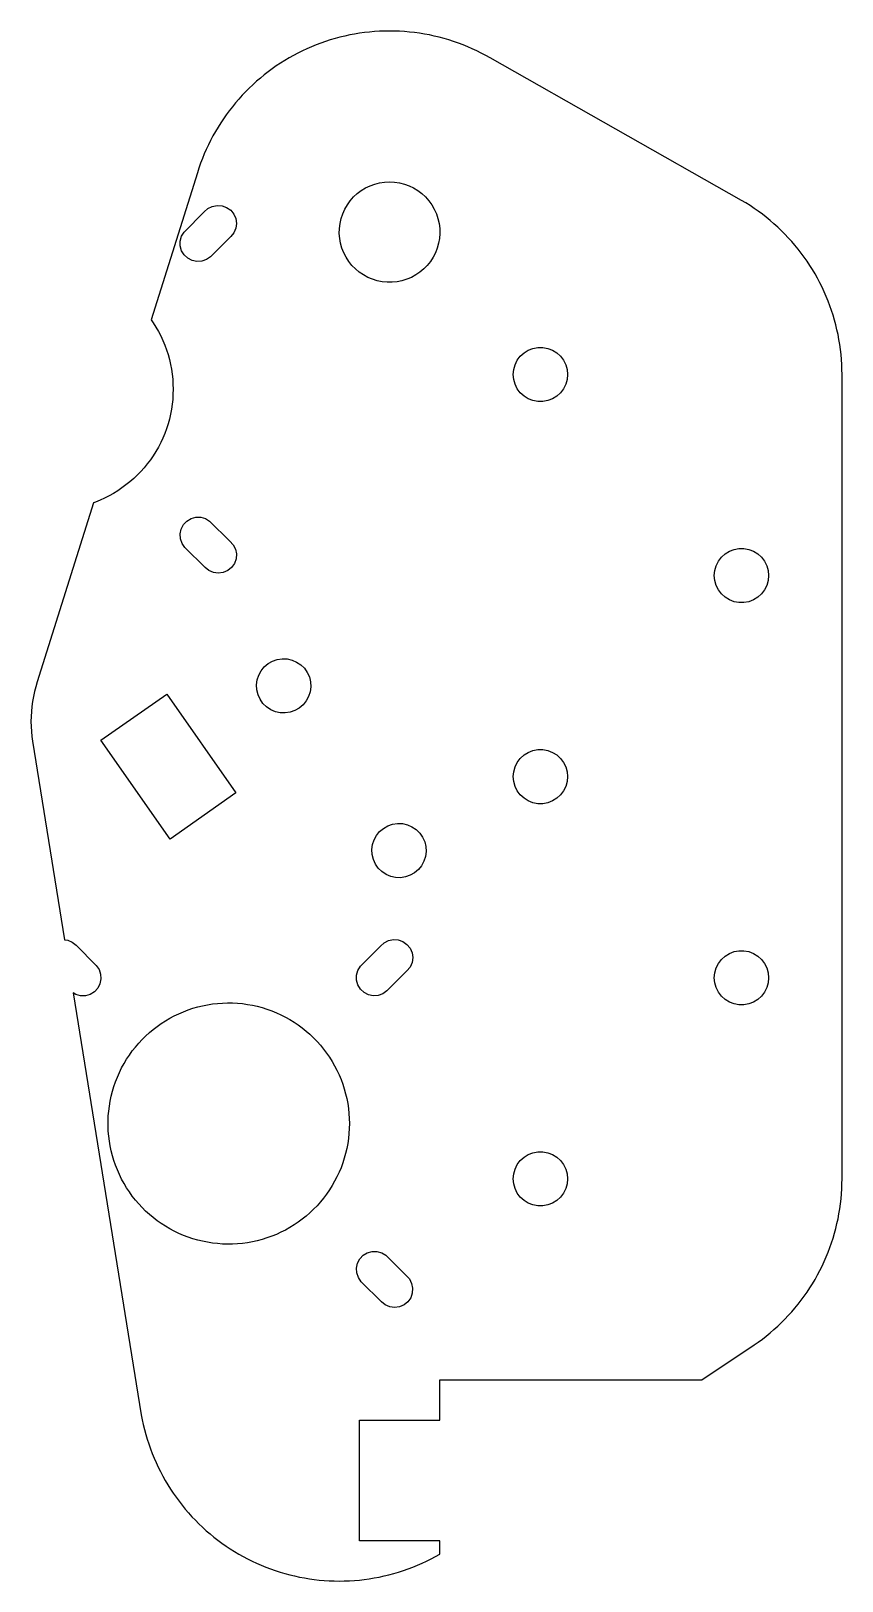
# Model space of a CAD drawing. Header units: metres. Extents: x -81 to 105, y -270 to -116.
# Drawn here: x -80.8 to -0.1, y -270 to -115.8 of the extents above; entities that cross this region are included whole.
import ezdxf

# ---------------------------------------------------------------- set-up
doc = ezdxf.new("R2010")
doc.units = ezdxf.units.M

msp = doc.modelspace()

# ---------------------------------------------------------------- linework, layer by layer
for p, q in [((-51.9404, -117.044), (-52.4068, -117.22)), ((-51.4697, -116.879), (-51.9404, -117.044)), ((-50.9951, -116.726), (-51.4697, -116.879)), ((-50.5168, -116.585), (-50.9951, -116.726)), ((-50.0351, -116.456), (-50.5168, -116.585)), ((-49.5504, -116.339), (-50.0351, -116.456)), ((-49.0629, -116.234), (-49.5504, -116.339)), ((-48.573, -116.141), (-49.0629, -116.234)), ((-48.0808, -116.061), (-48.573, -116.141)), ((-47.5869, -115.993), (-48.0808, -116.061)), ((-47.0914, -115.937), (-47.5869, -115.993)), ((-46.5946, -115.893), (-47.0914, -115.937)), ((-46.0969, -115.862), (-46.5946, -115.893)), ((-45.5986, -115.844), (-46.0969, -115.862)), ((-45.1, -115.837), (-45.5986, -115.844)), ((-44.6014, -115.844), (-45.1, -115.837)), ((-44.1031, -115.862), (-44.6014, -115.844)), ((-43.6054, -115.893), (-44.1031, -115.862)), ((-43.1086, -115.937), (-43.6054, -115.893)), ((-42.6131, -115.993), (-43.1086, -115.937)), ((-42.1192, -116.061), (-42.6131, -115.993)), ((-41.627, -116.141), (-42.1192, -116.061)), ((-41.1371, -116.234), (-41.627, -116.141)), ((-40.6496, -116.339), (-41.1371, -116.234)), ((-40.1648, -116.456), (-40.6496, -116.339)), ((-39.6832, -116.585), (-40.1648, -116.456)), ((-39.2049, -116.726), (-39.6832, -116.585)), ((-38.7303, -116.879), (-39.2049, -116.726)), ((-38.2596, -117.044), (-38.7303, -116.879)), ((-37.7932, -117.22), (-38.2596, -117.044)), ((-55.1, -118.517), (-55.5287, -118.772)), ((-54.6651, -118.273), (-55.1, -118.517)), ((-54.2242, -118.04), (-54.6651, -118.273)), ((-53.7777, -117.818), (-54.2242, -118.04)), ((-53.3257, -117.607), (-53.7777, -117.818)), ((-52.8687, -117.408), (-53.3257, -117.607)), ((-52.4068, -117.22), (-52.8687, -117.408)), ((-37.3313, -117.408), (-37.7932, -117.22)), ((-36.8743, -117.607), (-37.3313, -117.408)), ((-36.4223, -117.818), (-36.8743, -117.607)), ((-35.9758, -118.04), (-36.4223, -117.818)), ((-35.5349, -118.273), (-35.9758, -118.04)), ((-35.1, -118.517), (-35.5349, -118.273)), ((-10.1, -132.679), (-35.1, -118.517)), ((-57.5698, -120.201), (-57.9557, -120.517)), ((-57.1761, -119.895), (-57.5698, -120.201)), ((-56.7749, -119.599), (-57.1761, -119.895)), ((-56.3664, -119.313), (-56.7749, -119.599)), ((-55.9509, -119.037), (-56.3664, -119.313)), ((-55.5287, -118.772), (-55.9509, -119.037)), ((-59.0647, -121.52), (-59.4173, -121.873)), ((-58.7034, -121.176), (-59.0647, -121.52)), ((-58.3337, -120.842), (-58.7034, -121.176)), ((-57.9557, -120.517), (-58.3337, -120.842)), ((-60.4209, -122.982), (-60.7366, -123.368)), ((-60.0956, -122.604), (-60.4209, -122.982)), ((-59.761, -122.234), (-60.0956, -122.604)), ((-59.4173, -121.873), (-59.761, -122.234)), ((-61.6248, -124.571), (-61.9005, -124.987)), ((-61.3388, -124.163), (-61.6248, -124.571)), ((-61.0426, -123.761), (-61.3388, -124.163)), ((-60.7366, -123.368), (-61.0426, -123.761)), ((-62.6644, -126.272), (-62.8974, -126.713)), ((-62.4205, -125.837), (-62.6644, -126.272)), ((-62.1658, -125.409), (-62.4205, -125.837)), ((-61.9005, -124.987), (-62.1658, -125.409)), ((-63.3301, -127.612), (-63.5295, -128.069)), ((-63.1194, -127.16), (-63.3301, -127.612)), ((-62.8974, -126.713), (-63.1194, -127.16)), ((-64.0585, -129.468), (-64.2115, -129.942)), ((-63.8938, -128.997), (-64.0585, -129.468)), ((-63.7175, -128.531), (-63.8938, -128.997)), ((-63.5295, -128.069), (-63.7175, -128.531)), ((-64.2115, -129.942), (-68.8196, -144.572)), ((-46.5738, -131.06), (-46.0907, -130.937)), ((-46.0907, -130.937), (-45.5978, -130.862)), ((-45.5978, -130.862), (-45.1, -130.837)), ((-45.1, -130.837), (-44.6022, -130.862)), ((-44.6022, -130.862), (-44.1093, -130.937)), ((-44.1093, -130.937), (-43.6262, -131.06)), ((-49.0092, -132.72), (-48.6793, -132.346)), ((-48.6793, -132.346), (-48.3139, -132.007)), ((-48.3139, -132.007), (-47.9166, -131.706)), ((-47.9166, -131.706), (-47.4913, -131.446)), ((-47.4913, -131.446), (-47.0422, -131.23)), ((-47.0422, -131.23), (-46.5738, -131.06)), ((-43.6262, -131.06), (-43.1578, -131.23)), ((-43.1578, -131.23), (-42.7087, -131.446)), ((-42.7087, -131.446), (-42.2834, -131.706)), ((-42.2834, -131.706), (-41.8861, -132.007)), ((-41.8861, -132.007), (-41.5207, -132.346)), ((-41.5207, -132.346), (-41.1908, -132.72)), ((-65.5297, -135.838), (-63.5297, -133.838)), ((-63.5297, -133.838), (-63.1714, -133.504)), ((-63.1714, -133.504), (-62.7362, -133.278)), ((-62.7362, -133.278), (-62.2562, -133.179)), ((-62.2562, -133.179), (-61.7672, -133.212)), ((-61.7672, -133.212), (-61.3053, -133.376)), ((-61.3053, -133.376), (-60.9048, -133.659)), ((-60.9048, -133.659), (-60.5954, -134.039)), ((-60.5954, -134.039), (-60.4001, -134.489)), ((-49.9131, -134.483), (-49.7544, -134.011)), ((-49.7544, -134.011), (-49.5493, -133.556)), ((-49.5493, -133.556), (-49.3001, -133.125)), ((-49.3001, -133.125), (-49.0092, -132.72)), ((-41.1908, -132.72), (-40.8999, -133.125)), ((-40.8999, -133.125), (-40.6506, -133.556)), ((-40.6506, -133.556), (-40.4456, -134.011)), ((-40.4456, -134.011), (-40.2869, -134.483)), ((-9.6713, -132.934), (-10.1, -132.679)), ((-9.24907, -133.199), (-9.6713, -132.934)), ((-8.83359, -133.475), (-9.24907, -133.199)), ((-8.42513, -133.761), (-8.83359, -133.475)), ((-8.02391, -134.057), (-8.42513, -133.761)), ((-7.6302, -134.363), (-8.02391, -134.057)), ((-60.4001, -135.46), (-60.5954, -135.91)), ((-60.4001, -134.489), (-60.3334, -134.974)), ((-60.3334, -134.974), (-60.4001, -135.46)), ((-50.0984, -135.962), (-50.086, -135.464)), ((-50.086, -135.464), (-50.024, -134.969)), ((-50.024, -134.969), (-49.9131, -134.483)), ((-40.2869, -134.483), (-40.1759, -134.969)), ((-40.1759, -134.969), (-40.114, -135.464)), ((-40.114, -135.464), (-40.1015, -135.962)), ((-7.24425, -134.679), (-7.6302, -134.363)), ((-6.86627, -135.004), (-7.24425, -134.679)), ((-6.49654, -135.339), (-6.86627, -135.004)), ((-6.13525, -135.683), (-6.49654, -135.339)), ((-65.9166, -136.729), (-65.7844, -136.257)), ((-65.9166, -137.219), (-65.9166, -136.729)), ((-65.7844, -136.257), (-65.5297, -135.838)), ((-60.9048, -136.29), (-62.9048, -138.29)), ((-60.5954, -135.91), (-60.9048, -136.29)), ((-50.0612, -136.459), (-50.0984, -135.962)), ((-49.9746, -136.95), (-50.0612, -136.459)), ((-49.8396, -137.43), (-49.9746, -136.95)), ((-40.2254, -136.95), (-40.3604, -137.43)), ((-40.1388, -136.459), (-40.2254, -136.95)), ((-40.1015, -135.962), (-40.1388, -136.459)), ((-5.78265, -136.035), (-6.13525, -135.683)), ((-5.43895, -136.397), (-5.78265, -136.035)), ((-5.10437, -136.766), (-5.43895, -136.397)), ((-4.7791, -137.144), (-5.10437, -136.766)), ((-4.46336, -137.53), (-4.7791, -137.144)), ((-65.7844, -137.691), (-65.9166, -137.219)), ((-65.5297, -138.11), (-65.7844, -137.691)), ((-65.1714, -138.445), (-65.5297, -138.11)), ((-64.7362, -138.67), (-65.1714, -138.445)), ((-64.2562, -138.77), (-64.7362, -138.67)), ((-63.7672, -138.737), (-64.2562, -138.77)), ((-63.3053, -138.573), (-63.7672, -138.737)), ((-62.9048, -138.29), (-63.3053, -138.573)), ((-49.6575, -137.894), (-49.8396, -137.43)), ((-49.4301, -138.337), (-49.6575, -137.894)), ((-49.1597, -138.756), (-49.4301, -138.337)), ((-40.7699, -138.337), (-41.0403, -138.756)), ((-40.5425, -137.894), (-40.7699, -138.337)), ((-40.3604, -137.43), (-40.5425, -137.894)), ((-4.15735, -137.924), (-4.46336, -137.53)), ((-3.86124, -138.325), (-4.15735, -137.924)), ((-3.57521, -138.734), (-3.86124, -138.325)), ((-3.29947, -139.149), (-3.57521, -138.734)), ((-48.8489, -139.146), (-49.1597, -138.756)), ((-48.5009, -139.503), (-48.8489, -139.146)), ((-48.119, -139.823), (-48.5009, -139.503)), ((-47.7072, -140.104), (-48.119, -139.823)), ((-47.2694, -140.342), (-47.7072, -140.104)), ((-42.4928, -140.104), (-42.9306, -140.342)), ((-42.081, -139.823), (-42.4928, -140.104)), ((-41.6991, -139.503), (-42.081, -139.823)), ((-41.3511, -139.146), (-41.6991, -139.503)), ((-41.0403, -138.756), (-41.3511, -139.146)), ((-3.03418, -139.571), (-3.29947, -139.149)), ((-2.77948, -140), (-3.03418, -139.571)), ((-2.53557, -140.435), (-2.77948, -140)), ((-46.8101, -140.536), (-47.2694, -140.342)), ((-46.3338, -140.683), (-46.8101, -140.536)), ((-45.8452, -140.782), (-46.3338, -140.683)), ((-45.3492, -140.831), (-45.8452, -140.782)), ((-44.8508, -140.831), (-45.3492, -140.831)), ((-44.3548, -140.782), (-44.8508, -140.831)), ((-43.8662, -140.683), (-44.3548, -140.782)), ((-43.3899, -140.536), (-43.8662, -140.683)), ((-42.9306, -140.342), (-43.3899, -140.536)), ((-2.30255, -140.876), (-2.53557, -140.435)), ((-2.08061, -141.322), (-2.30255, -140.876)), ((-1.86987, -141.774), (-2.08061, -141.322)), ((-1.67047, -142.231), (-1.86987, -141.774)), ((-1.48251, -142.693), (-1.67047, -142.231)), ((-1.30614, -143.16), (-1.48251, -142.693)), ((-1.14145, -143.63), (-1.30614, -143.16)), ((-68.8196, -144.572), (-68.6126, -144.873)), ((-68.6126, -144.873), (-68.3467, -145.295)), ((-0.98854, -144.105), (-1.14145, -143.63)), ((-0.8475, -144.583), (-0.98854, -144.105)), ((-0.71845, -145.065), (-0.8475, -144.583)), ((-68.3467, -145.295), (-68.0985, -145.728)), ((-68.0985, -145.728), (-67.8686, -146.172)), ((-67.8686, -146.172), (-67.6573, -146.624)), ((-0.60144, -145.55), (-0.71845, -145.065)), ((-0.49654, -146.037), (-0.60144, -145.55)), ((-0.40384, -146.527), (-0.49654, -146.037)), ((-67.6573, -146.624), (-67.4651, -147.085)), ((-67.4651, -147.085), (-67.2921, -147.553)), ((-67.2921, -147.553), (-67.1388, -148.028)), ((-32.0953, -148.181), (-31.7271, -147.845)), ((-31.7271, -147.845), (-31.3035, -147.583)), ((-31.3035, -147.583), (-30.8389, -147.403)), ((-30.8389, -147.403), (-30.3491, -147.312)), ((-30.3491, -147.312), (-29.8509, -147.312)), ((-29.8509, -147.312), (-29.3611, -147.403)), ((-29.3611, -147.403), (-28.8965, -147.583)), ((-28.8965, -147.583), (-28.4729, -147.845)), ((-28.4729, -147.845), (-28.1047, -148.181)), ((-0.32338, -147.019), (-0.40384, -146.527)), ((-0.2552, -147.513), (-0.32338, -147.019)), ((-0.19937, -148.009), (-0.2552, -147.513)), ((-67.1388, -148.028), (-67.0054, -148.509)), ((-67.0054, -148.509), (-66.8922, -148.996)), ((-66.8922, -148.996), (-66.7992, -149.486)), ((-66.7992, -149.486), (-66.7268, -149.98)), ((-32.8, -150), (-32.754, -149.504)), ((-32.754, -149.504), (-32.6177, -149.025)), ((-32.6177, -149.025), (-32.3956, -148.579)), ((-32.3956, -148.579), (-32.0953, -148.181)), ((-28.1047, -148.181), (-27.8044, -148.579)), ((-27.8044, -148.579), (-27.5823, -149.025)), ((-27.5823, -149.025), (-27.446, -149.504)), ((-27.446, -149.504), (-27.4, -150)), ((-0.15591, -148.505), (-0.19937, -148.009)), ((-0.12485, -149.003), (-0.15591, -148.505)), ((-0.10622, -149.501), (-0.12485, -149.003)), ((-0.09999, -150), (-0.10622, -149.501)), ((-66.7268, -149.98), (-66.6749, -150.477)), ((-66.6749, -150.477), (-66.6438, -150.975)), ((-66.6438, -150.975), (-66.6334, -151.474)), ((-32.754, -150.496), (-32.8, -150)), ((-32.6177, -150.975), (-32.754, -150.496)), ((-32.3956, -151.421), (-32.6177, -150.975)), ((-27.5823, -150.975), (-27.8044, -151.421)), ((-27.446, -150.496), (-27.5823, -150.975)), ((-27.4, -150), (-27.446, -150.496)), ((-0.09999, -230), (-0.09999, -150)), ((-66.6749, -152.472), (-66.7268, -152.968)), ((-66.6438, -151.974), (-66.6749, -152.472)), ((-66.6334, -151.474), (-66.6438, -151.974)), ((-32.0953, -151.819), (-32.3956, -151.421)), ((-31.7271, -152.155), (-32.0953, -151.819)), ((-31.3035, -152.417), (-31.7271, -152.155)), ((-30.8389, -152.597), (-31.3035, -152.417)), ((-30.3491, -152.688), (-30.8389, -152.597)), ((-29.3611, -152.597), (-29.8509, -152.688)), ((-28.8965, -152.417), (-29.3611, -152.597)), ((-28.4729, -152.155), (-28.8965, -152.417)), ((-28.1047, -151.819), (-28.4729, -152.155)), ((-27.8044, -151.421), (-28.1047, -151.819)), ((-66.8922, -153.953), (-67.0054, -154.439)), ((-66.7992, -153.462), (-66.8922, -153.953)), ((-66.7268, -152.968), (-66.7992, -153.462)), ((-29.8509, -152.688), (-30.3491, -152.688)), ((-67.2921, -155.396), (-67.4651, -155.864)), ((-67.1388, -154.92), (-67.2921, -155.396)), ((-67.0054, -154.439), (-67.1388, -154.92)), ((-68.0985, -157.22), (-68.3467, -157.654)), ((-67.8686, -156.777), (-68.0985, -157.22)), ((-67.6573, -156.325), (-67.8686, -156.777)), ((-67.4651, -155.864), (-67.6573, -156.325)), ((-68.8959, -158.487), (-69.1961, -158.886)), ((-68.6126, -158.076), (-68.8959, -158.487)), ((-68.3467, -157.654), (-68.6126, -158.076)), ((-70.1924, -160.004), (-70.5545, -160.347)), ((-69.8448, -159.645), (-70.1924, -160.004)), ((-69.5126, -159.272), (-69.8448, -159.645)), ((-69.1961, -158.886), (-69.5126, -159.272)), ((-72.5615, -161.825), (-72.9973, -162.068)), ((-72.1362, -161.563), (-72.5615, -161.825)), ((-71.7221, -161.284), (-72.1362, -161.563)), ((-71.32, -160.988), (-71.7221, -161.284)), ((-70.9306, -160.676), (-71.32, -160.988)), ((-70.5545, -160.347), (-70.9306, -160.676)), ((-74.5468, -162.754), (-80.1608, -180.578)), ((-74.3602, -162.688), (-74.5468, -162.754)), ((-73.8974, -162.5), (-74.3602, -162.688)), ((-73.4429, -162.294), (-73.8974, -162.5)), ((-72.9973, -162.068), (-73.4429, -162.294)), ((-65.8295, -165.372), (-65.6039, -164.936)), ((-65.6039, -164.936), (-65.2693, -164.578)), ((-65.2693, -164.578), (-64.8505, -164.323)), ((-64.8505, -164.323), (-64.3785, -164.191)), ((-64.3785, -164.191), (-63.8883, -164.191)), ((-63.8883, -164.191), (-63.4163, -164.323)), ((-63.4163, -164.323), (-62.9974, -164.578)), ((-62.9974, -164.578), (-60.9974, -166.578)), ((-65.9292, -165.852), (-65.8295, -165.372)), ((-65.8957, -166.341), (-65.9292, -165.852)), ((-65.7316, -166.802), (-65.8957, -166.341)), ((-65.4489, -167.203), (-65.7316, -166.802)), ((-63.4489, -169.203), (-65.4489, -167.203)), ((-60.9974, -166.578), (-60.6628, -166.936)), ((-60.6628, -166.936), (-60.4373, -167.372)), ((-60.4373, -167.372), (-60.3376, -167.852)), ((-60.3376, -167.852), (-60.371, -168.341)), ((-12.0953, -168.181), (-11.7271, -167.845)), ((-11.7271, -167.845), (-11.3035, -167.583)), ((-11.3035, -167.583), (-10.8389, -167.403)), ((-10.8389, -167.403), (-10.3491, -167.312)), ((-10.3491, -167.312), (-9.85088, -167.312)), ((-9.85088, -167.312), (-9.3611, -167.403)), ((-9.3611, -167.403), (-8.8965, -167.583)), ((-8.8965, -167.583), (-8.47289, -167.845)), ((-8.47289, -167.845), (-8.10468, -168.181)), ((-63.0686, -169.512), (-63.4489, -169.203)), ((-62.619, -169.708), (-63.0686, -169.512)), ((-61.1981, -169.512), (-61.6478, -169.708)), ((-60.8179, -169.203), (-61.1981, -169.512)), ((-60.5352, -168.802), (-60.8179, -169.203)), ((-60.371, -168.341), (-60.5352, -168.802)), ((-12.8, -170), (-12.754, -169.504)), ((-12.754, -169.504), (-12.6177, -169.025)), ((-12.6177, -169.025), (-12.3956, -168.579)), ((-12.3956, -168.579), (-12.0953, -168.181)), ((-8.10468, -168.181), (-7.80441, -168.579)), ((-7.80441, -168.579), (-7.58232, -169.025)), ((-7.58232, -169.025), (-7.44597, -169.504)), ((-7.44597, -169.504), (-7.39999, -170)), ((-62.1334, -169.774), (-62.619, -169.708)), ((-61.6478, -169.708), (-62.1334, -169.774)), ((-12.754, -170.496), (-12.8, -170)), ((-12.6177, -170.975), (-12.754, -170.496)), ((-12.3956, -171.421), (-12.6177, -170.975)), ((-7.58232, -170.975), (-7.80441, -171.421)), ((-7.44597, -170.496), (-7.58232, -170.975)), ((-7.39999, -170), (-7.44597, -170.496)), ((-12.0953, -171.819), (-12.3956, -171.421)), ((-11.7271, -172.155), (-12.0953, -171.819)), ((-11.3035, -172.417), (-11.7271, -172.155)), ((-10.8389, -172.597), (-11.3035, -172.417)), ((-10.3491, -172.688), (-10.8389, -172.597)), ((-9.3611, -172.597), (-9.85088, -172.688)), ((-8.8965, -172.417), (-9.3611, -172.597)), ((-8.47289, -172.155), (-8.8965, -172.417)), ((-8.10468, -171.819), (-8.47289, -172.155)), ((-7.80441, -171.421), (-8.10468, -171.819)), ((-9.85088, -172.688), (-10.3491, -172.688)), ((-57.5605, -179.08), (-57.1805, -178.758)), ((-57.1805, -178.758), (-56.7478, -178.511)), ((-56.7478, -178.511), (-56.277, -178.348)), ((-56.277, -178.348), (-55.7842, -178.274)), ((-55.7842, -178.274), (-55.2863, -178.292)), ((-55.2863, -178.292), (-54.8002, -178.401)), ((-54.8002, -178.401), (-54.3423, -178.598)), ((-54.3423, -178.598), (-53.9284, -178.875)), ((-58.2664, -180.379), (-58.1129, -179.905)), ((-58.1129, -179.905), (-57.8749, -179.467)), ((-57.8749, -179.467), (-57.5605, -179.08)), ((-53.9284, -178.875), (-53.5725, -179.224)), ((-53.5725, -179.224), (-53.2867, -179.632)), ((-53.2867, -179.632), (-53.0808, -180.086)), ((-53.0808, -180.086), (-52.9617, -180.569)), ((-80.4247, -181.538), (-80.5289, -182.025)), ((-80.302, -181.055), (-80.4247, -181.538)), ((-80.1608, -180.578), (-80.302, -181.055)), ((-73.8181, -186.379), (-67.2648, -181.791)), ((-67.2648, -181.791), (-60.3819, -191.621)), ((-58.3301, -180.873), (-58.2664, -180.379)), ((-58.302, -181.37), (-58.3301, -180.873)), ((-58.183, -181.854), (-58.302, -181.37)), ((-57.977, -182.308), (-58.183, -181.854)), ((-52.9974, -181.561), (-53.1508, -182.035)), ((-52.9336, -181.067), (-52.9974, -181.561)), ((-52.9617, -180.569), (-52.9336, -181.067)), ((-80.6809, -183.009), (-80.7285, -183.505)), ((-80.6143, -182.516), (-80.6809, -183.009)), ((-80.5289, -182.025), (-80.6143, -182.516)), ((-57.6913, -182.716), (-57.977, -182.308)), ((-57.3353, -183.065), (-57.6913, -182.716)), ((-56.9214, -183.342), (-57.3353, -183.065)), ((-56.4636, -183.539), (-56.9214, -183.342)), ((-54.516, -183.429), (-54.9868, -183.592)), ((-54.0832, -183.182), (-54.516, -183.429)), ((-53.7032, -182.859), (-54.0832, -183.182)), ((-53.3888, -182.473), (-53.7032, -182.859)), ((-53.1508, -182.035), (-53.3888, -182.473)), ((-80.7571, -184.002), (-80.7667, -184.5)), ((-80.7667, -184.5), (-80.7571, -184.998)), ((-80.7285, -183.505), (-80.7571, -184.002)), ((-55.9774, -183.648), (-56.4636, -183.539)), ((-55.4795, -183.666), (-55.9774, -183.648)), ((-54.9868, -183.592), (-55.4795, -183.666)), ((-80.7571, -184.998), (-80.7285, -185.495)), ((-80.7285, -185.495), (-80.6809, -185.991)), ((-80.6809, -185.991), (-80.6143, -186.484)), ((-80.6143, -186.484), (-77.4268, -206.224)), ((-66.9352, -196.209), (-73.8181, -186.379)), ((-32.0953, -188.181), (-31.7271, -187.845)), ((-31.7271, -187.845), (-31.3035, -187.583)), ((-31.3035, -187.583), (-30.8389, -187.403)), ((-30.8389, -187.403), (-30.3491, -187.312)), ((-30.3491, -187.312), (-29.8509, -187.312)), ((-29.8509, -187.312), (-29.3611, -187.403)), ((-29.3611, -187.403), (-28.8965, -187.583)), ((-28.8965, -187.583), (-28.4729, -187.845)), ((-28.4729, -187.845), (-28.1047, -188.181)), ((-32.8, -190), (-32.754, -189.504)), ((-32.754, -189.504), (-32.6177, -189.025)), ((-32.6177, -189.025), (-32.3956, -188.579)), ((-32.3956, -188.579), (-32.0953, -188.181)), ((-28.1047, -188.181), (-27.8044, -188.579)), ((-27.8044, -188.579), (-27.5823, -189.025)), ((-27.5823, -189.025), (-27.446, -189.504)), ((-27.446, -189.504), (-27.4, -190)), ((-32.754, -190.496), (-32.8, -190)), ((-32.6177, -190.975), (-32.754, -190.496)), ((-32.3956, -191.421), (-32.6177, -190.975)), ((-27.5823, -190.975), (-27.8044, -191.421)), ((-27.446, -190.496), (-27.5823, -190.975)), ((-27.4, -190), (-27.446, -190.496)), ((-60.3819, -191.621), (-66.9352, -196.209)), ((-32.0953, -191.819), (-32.3956, -191.421)), ((-31.7271, -192.155), (-32.0953, -191.819)), ((-31.3035, -192.417), (-31.7271, -192.155)), ((-30.8389, -192.597), (-31.3035, -192.417)), ((-30.3491, -192.688), (-30.8389, -192.597)), ((-29.8509, -192.688), (-30.3491, -192.688)), ((-29.3611, -192.597), (-29.8509, -192.688)), ((-28.8965, -192.417), (-29.3611, -192.597)), ((-28.4729, -192.155), (-28.8965, -192.417)), ((-28.1047, -191.819), (-28.4729, -192.155)), ((-27.8044, -191.421), (-28.1047, -191.819)), ((-46.4034, -195.85), (-46.089, -195.463)), ((-46.089, -195.463), (-45.709, -195.141)), ((-45.709, -195.141), (-45.2762, -194.894)), ((-45.2762, -194.894), (-44.8055, -194.731)), ((-44.8055, -194.731), (-44.3127, -194.657)), ((-44.3127, -194.657), (-43.8148, -194.675)), ((-43.8148, -194.675), (-43.3286, -194.784)), ((-43.3286, -194.784), (-42.8708, -194.981)), ((-42.8708, -194.981), (-42.4569, -195.258)), ((-42.4569, -195.258), (-42.101, -195.607)), ((-42.101, -195.607), (-41.8152, -196.015)), ((-46.8586, -197.256), (-46.7948, -196.762)), ((-46.8305, -197.753), (-46.8586, -197.256)), ((-46.7948, -196.762), (-46.6413, -196.288)), ((-46.6413, -196.288), (-46.4034, -195.85)), ((-41.8152, -196.015), (-41.6093, -196.469)), ((-41.6093, -196.469), (-41.4902, -196.953)), ((-41.4902, -196.953), (-41.4621, -197.45)), ((-46.7114, -198.237), (-46.8305, -197.753)), ((-46.5055, -198.691), (-46.7114, -198.237)), ((-46.2197, -199.099), (-46.5055, -198.691)), ((-41.9173, -198.856), (-42.2316, -199.242)), ((-41.6793, -198.418), (-41.9173, -198.856)), ((-41.5258, -197.944), (-41.6793, -198.418)), ((-41.4621, -197.45), (-41.5258, -197.944)), ((-45.8638, -199.448), (-46.2197, -199.099)), ((-45.4499, -199.725), (-45.8638, -199.448)), ((-44.9921, -199.922), (-45.4499, -199.725)), ((-44.5059, -200.031), (-44.9921, -199.922)), ((-44.008, -200.049), (-44.5059, -200.031)), ((-43.5152, -199.975), (-44.008, -200.049)), ((-43.0444, -199.812), (-43.5152, -199.975)), ((-42.6117, -199.565), (-43.0444, -199.812)), ((-42.2316, -199.242), (-42.6117, -199.565)), ((-77.4268, -206.224), (-77.1144, -206.267)), ((-77.1144, -206.267), (-76.6647, -206.462)), ((-76.6647, -206.462), (-76.2845, -206.771)), ((-45.9963, -206.864), (-45.638, -206.529)), ((-45.638, -206.529), (-45.2028, -206.304)), ((-45.2028, -206.304), (-44.7228, -206.204)), ((-44.7228, -206.204), (-44.2338, -206.238)), ((-44.2338, -206.238), (-43.7719, -206.402)), ((-43.7719, -206.402), (-43.3714, -206.684)), ((-76.2845, -206.771), (-74.2845, -208.771)), ((-47.9963, -208.864), (-45.9963, -206.864)), ((-43.3714, -206.684), (-43.062, -207.065)), ((-43.062, -207.065), (-42.8667, -207.514)), ((-42.8667, -207.514), (-42.8, -208)), ((-42.8, -208), (-42.8667, -208.486)), ((-12.0953, -208.181), (-11.7271, -207.845)), ((-11.7271, -207.845), (-11.3035, -207.583)), ((-11.3035, -207.583), (-10.8389, -207.403)), ((-10.8389, -207.403), (-10.3491, -207.312)), ((-10.3491, -207.312), (-9.85088, -207.312)), ((-9.85088, -207.312), (-9.3611, -207.403)), ((-9.3611, -207.403), (-8.8965, -207.583)), ((-8.8965, -207.583), (-8.47289, -207.845)), ((-8.47289, -207.845), (-8.10468, -208.181)), ((-74.2845, -208.771), (-74.0018, -209.172)), ((-74.0018, -209.172), (-73.8376, -209.634)), ((-73.8376, -209.634), (-73.8042, -210.123)), ((-48.3832, -209.755), (-48.251, -209.283)), ((-48.251, -209.283), (-47.9963, -208.864)), ((-43.3714, -209.316), (-45.3714, -211.316)), ((-43.062, -208.935), (-43.3714, -209.316)), ((-42.8667, -208.486), (-43.062, -208.935)), ((-12.8, -210), (-12.754, -209.504)), ((-12.754, -209.504), (-12.6177, -209.025)), ((-12.6177, -209.025), (-12.3956, -208.579)), ((-12.3956, -208.579), (-12.0953, -208.181)), ((-8.10468, -208.181), (-7.80441, -208.579)), ((-7.80441, -208.579), (-7.58232, -209.025)), ((-7.58232, -209.025), (-7.44597, -209.504)), ((-7.44597, -209.504), (-7.39999, -210)), ((-74.1295, -211.038), (-74.464, -211.396)), ((-73.9039, -210.603), (-74.1295, -211.038)), ((-73.8042, -210.123), (-73.9039, -210.603)), ((-48.3832, -210.245), (-48.3832, -209.755)), ((-48.251, -210.717), (-48.3832, -210.245)), ((-47.9963, -211.136), (-48.251, -210.717)), ((-47.638, -211.471), (-47.9963, -211.136)), ((-12.754, -210.496), (-12.8, -210)), ((-12.6177, -210.975), (-12.754, -210.496)), ((-12.3956, -211.421), (-12.6177, -210.975)), ((-7.58232, -210.975), (-7.80441, -211.421)), ((-7.44597, -210.496), (-7.58232, -210.975)), ((-7.39999, -210), (-7.44597, -210.496)), ((-76.3171, -211.651), (-76.5759, -211.494)), ((-76.5759, -211.494), (-69.7962, -253.473)), ((-75.8451, -211.783), (-76.3171, -211.651)), ((-75.3549, -211.783), (-75.8451, -211.783)), ((-74.8829, -211.651), (-75.3549, -211.783)), ((-74.464, -211.396), (-74.8829, -211.651)), ((-63.7007, -212.785), (-63.2111, -212.687)), ((-63.2111, -212.687), (-62.7179, -212.61)), ((-62.7179, -212.61), (-62.2218, -212.553)), ((-62.2218, -212.553), (-61.7239, -212.516)), ((-61.7239, -212.516), (-61.2248, -212.501)), ((-61.2248, -212.501), (-60.7256, -212.506)), ((-60.7256, -212.506), (-60.2269, -212.532)), ((-60.2269, -212.532), (-59.7298, -212.578)), ((-59.7298, -212.578), (-59.2351, -212.646)), ((-59.2351, -212.646), (-58.7436, -212.734)), ((-58.7436, -212.734), (-58.2562, -212.842)), ((-47.2028, -211.696), (-47.638, -211.471)), ((-46.7228, -211.796), (-47.2028, -211.696)), ((-46.2338, -211.762), (-46.7228, -211.796)), ((-45.7719, -211.598), (-46.2338, -211.762)), ((-45.3714, -211.316), (-45.7719, -211.598)), ((-12.0953, -211.819), (-12.3956, -211.421)), ((-11.7271, -212.155), (-12.0953, -211.819)), ((-11.3035, -212.417), (-11.7271, -212.155)), ((-10.8389, -212.597), (-11.3035, -212.417)), ((-10.3491, -212.688), (-10.8389, -212.597)), ((-9.85088, -212.688), (-10.3491, -212.688)), ((-9.3611, -212.597), (-9.85088, -212.688)), ((-8.8965, -212.417), (-9.3611, -212.597)), ((-8.47289, -212.155), (-8.8965, -212.417)), ((-8.10468, -211.819), (-8.47289, -212.155)), ((-7.80441, -211.421), (-8.10468, -211.819)), ((-67.8057, -214.548), (-67.3859, -214.278)), ((-67.3859, -214.278), (-66.9553, -214.025)), ((-66.9553, -214.025), (-66.5145, -213.791)), ((-66.5145, -213.791), (-66.0643, -213.575)), ((-66.0643, -213.575), (-65.6056, -213.378)), ((-65.6056, -213.378), (-65.139, -213.2)), ((-65.139, -213.2), (-64.6655, -213.042)), ((-64.6655, -213.042), (-64.1857, -212.904)), ((-64.1857, -212.904), (-63.7007, -212.785)), ((-58.2562, -212.842), (-57.7737, -212.97)), ((-57.7737, -212.97), (-57.2969, -213.119)), ((-57.2969, -213.119), (-56.8268, -213.287)), ((-56.8268, -213.287), (-56.364, -213.474)), ((-56.364, -213.474), (-55.9095, -213.681)), ((-55.9095, -213.681), (-55.4639, -213.906)), ((-55.4639, -213.906), (-55.0281, -214.15)), ((-55.0281, -214.15), (-54.6028, -214.411)), ((-69.7166, -216.148), (-69.3618, -215.797)), ((-69.3618, -215.797), (-68.9926, -215.461)), ((-68.9926, -215.461), (-68.6097, -215.14)), ((-68.6097, -215.14), (-68.2139, -214.836)), ((-68.2139, -214.836), (-67.8057, -214.548)), ((-54.6028, -214.411), (-54.1887, -214.69)), ((-54.1887, -214.69), (-53.7866, -214.986)), ((-53.7866, -214.986), (-53.3972, -215.299)), ((-53.3972, -215.299), (-53.0211, -215.627)), ((-53.0211, -215.627), (-52.659, -215.971)), ((-70.9812, -217.691), (-70.6895, -217.286)), ((-70.6895, -217.286), (-70.3811, -216.893)), ((-70.3811, -216.893), (-70.0566, -216.514)), ((-70.0566, -216.514), (-69.7166, -216.148)), ((-52.659, -215.971), (-52.3115, -216.329)), ((-52.3115, -216.329), (-51.9792, -216.702)), ((-51.9792, -216.702), (-51.6627, -217.088)), ((-51.6627, -217.088), (-51.3625, -217.487)), ((-71.7521, -218.974), (-71.513, -218.536)), ((-71.513, -218.536), (-71.2559, -218.108)), ((-71.2559, -218.108), (-70.9812, -217.691)), ((-51.3625, -217.487), (-51.0792, -217.898)), ((-51.0792, -217.898), (-50.8133, -218.321)), ((-50.8133, -218.321), (-50.5651, -218.754)), ((-50.5651, -218.754), (-50.3352, -219.197)), ((-72.5204, -220.816), (-72.3572, -220.344)), ((-72.3572, -220.344), (-72.1746, -219.879)), ((-72.1746, -219.879), (-71.9728, -219.422)), ((-71.9728, -219.422), (-71.7521, -218.974)), ((-50.3352, -219.197), (-50.1239, -219.65)), ((-50.1239, -219.65), (-49.9317, -220.11)), ((-49.9317, -220.11), (-49.7587, -220.579)), ((-72.8902, -222.266), (-72.7871, -221.778)), ((-72.7871, -221.778), (-72.6637, -221.294)), ((-72.6637, -221.294), (-72.5204, -220.816)), ((-49.7587, -220.579), (-49.6055, -221.054)), ((-49.6055, -221.054), (-49.472, -221.535)), ((-49.472, -221.535), (-49.3588, -222.021)), ((-73.0766, -223.751), (-73.0351, -223.254)), ((-73.0351, -223.254), (-72.973, -222.759)), ((-72.973, -222.759), (-72.8902, -222.266)), ((-49.3588, -222.021), (-49.2658, -222.512)), ((-49.2658, -222.512), (-49.1934, -223.006)), ((-49.1934, -223.006), (-49.1415, -223.503)), ((-49.1415, -223.503), (-49.1104, -224.001)), ((-73.0974, -224.25), (-73.0766, -223.751)), ((-73.0974, -224.75), (-73.0974, -224.25)), ((-73.0766, -225.249), (-73.0974, -224.75)), ((-49.1104, -224.999), (-49.1415, -225.497)), ((-49.1104, -224.001), (-49.1, -224.5)), ((-49.1, -224.5), (-49.1104, -224.999)), ((-73.0351, -225.746), (-73.0766, -225.249)), ((-72.973, -226.241), (-73.0351, -225.746)), ((-72.8902, -226.734), (-72.973, -226.241)), ((-49.2658, -226.488), (-49.3588, -226.979)), ((-49.1934, -225.994), (-49.2658, -226.488)), ((-49.1415, -225.497), (-49.1934, -225.994)), ((-72.7871, -227.222), (-72.8902, -226.734)), ((-72.6637, -227.706), (-72.7871, -227.222)), ((-72.5204, -228.184), (-72.6637, -227.706)), ((-49.6055, -227.946), (-49.7587, -228.421)), ((-49.472, -227.465), (-49.6055, -227.946)), ((-49.3588, -226.979), (-49.472, -227.465)), ((-32.0953, -228.181), (-31.7271, -227.845)), ((-31.7271, -227.845), (-31.3035, -227.583)), ((-31.3035, -227.583), (-30.8389, -227.403)), ((-30.8389, -227.403), (-30.3491, -227.312)), ((-30.3491, -227.312), (-29.8509, -227.312)), ((-29.8509, -227.312), (-29.3611, -227.403)), ((-29.3611, -227.403), (-28.8965, -227.583)), ((-28.8965, -227.583), (-28.4729, -227.845)), ((-28.4729, -227.845), (-28.1047, -228.181)), ((-72.3572, -228.656), (-72.5204, -228.184)), ((-72.1746, -229.121), (-72.3572, -228.656)), ((-71.9728, -229.578), (-72.1746, -229.121)), ((-71.7521, -230.026), (-71.9728, -229.578)), ((-50.1239, -229.35), (-50.3352, -229.803)), ((-49.9317, -228.89), (-50.1239, -229.35)), ((-49.7587, -228.421), (-49.9317, -228.89)), ((-32.8, -230), (-32.754, -229.504)), ((-32.754, -229.504), (-32.6177, -229.025)), ((-32.6177, -229.025), (-32.3956, -228.579)), ((-32.3956, -228.579), (-32.0953, -228.181)), ((-28.1047, -228.181), (-27.8044, -228.579)), ((-27.8044, -228.579), (-27.5823, -229.025)), ((-27.5823, -229.025), (-27.446, -229.504)), ((-27.446, -229.504), (-27.4, -230)), ((-71.513, -230.464), (-71.7521, -230.026)), ((-71.2559, -230.892), (-71.513, -230.464)), ((-70.9812, -231.309), (-71.2559, -230.892)), ((-51.0792, -231.102), (-51.3625, -231.513)), ((-50.8133, -230.679), (-51.0792, -231.102)), ((-50.5651, -230.246), (-50.8133, -230.679)), ((-50.3352, -229.803), (-50.5651, -230.246)), ((-32.754, -230.496), (-32.8, -230)), ((-32.6177, -230.975), (-32.754, -230.496)), ((-32.3956, -231.421), (-32.6177, -230.975)), ((-27.5823, -230.975), (-27.8044, -231.421)), ((-27.446, -230.496), (-27.5823, -230.975)), ((-27.4, -230), (-27.446, -230.496)), ((-0.15591, -231.495), (-0.12485, -230.997)), ((-0.12485, -230.997), (-0.10622, -230.499)), ((-0.10622, -230.499), (-0.09999, -230)), ((-70.6895, -231.714), (-70.9812, -231.309)), ((-70.3811, -232.107), (-70.6895, -231.714)), ((-70.0566, -232.486), (-70.3811, -232.107)), ((-69.7166, -232.852), (-70.0566, -232.486)), ((-52.3115, -232.671), (-52.659, -233.029)), ((-51.9792, -232.298), (-52.3115, -232.671)), ((-51.6627, -231.912), (-51.9792, -232.298)), ((-51.3625, -231.513), (-51.6627, -231.912)), ((-32.0953, -231.819), (-32.3956, -231.421)), ((-31.7271, -232.155), (-32.0953, -231.819)), ((-31.3035, -232.417), (-31.7271, -232.155)), ((-30.8389, -232.597), (-31.3035, -232.417)), ((-30.3491, -232.688), (-30.8389, -232.597)), ((-29.8509, -232.688), (-30.3491, -232.688)), ((-29.3611, -232.597), (-29.8509, -232.688)), ((-28.8965, -232.417), (-29.3611, -232.597)), ((-28.4729, -232.155), (-28.8965, -232.417)), ((-28.1047, -231.819), (-28.4729, -232.155)), ((-27.8044, -231.421), (-28.1047, -231.819)), ((-0.32338, -232.981), (-0.2552, -232.487)), ((-0.2552, -232.487), (-0.19937, -231.991)), ((-0.19937, -231.991), (-0.15591, -231.495)), ((-69.3618, -233.203), (-69.7166, -232.852)), ((-68.9926, -233.539), (-69.3618, -233.203)), ((-68.6097, -233.86), (-68.9926, -233.539)), ((-68.2139, -234.164), (-68.6097, -233.86)), ((-67.8057, -234.452), (-68.2139, -234.164)), ((-54.1887, -234.31), (-54.6028, -234.589)), ((-53.7866, -234.014), (-54.1887, -234.31)), ((-53.3972, -233.701), (-53.7866, -234.014)), ((-53.0211, -233.373), (-53.3972, -233.701)), ((-52.659, -233.029), (-53.0211, -233.373)), ((-0.60144, -234.45), (-0.49654, -233.963)), ((-0.49654, -233.963), (-0.40384, -233.473)), ((-0.40384, -233.473), (-0.32338, -232.981)), ((-67.3859, -234.722), (-67.8057, -234.452)), ((-66.9553, -234.975), (-67.3859, -234.722)), ((-66.5145, -235.209), (-66.9553, -234.975)), ((-66.0643, -235.425), (-66.5145, -235.209)), ((-65.6056, -235.622), (-66.0643, -235.425)), ((-65.139, -235.8), (-65.6056, -235.622)), ((-64.6655, -235.958), (-65.139, -235.8)), ((-56.8268, -235.713), (-57.2969, -235.881)), ((-56.364, -235.526), (-56.8268, -235.713)), ((-55.9095, -235.319), (-56.364, -235.526)), ((-55.4639, -235.094), (-55.9095, -235.319)), ((-55.0281, -234.85), (-55.4639, -235.094)), ((-54.6028, -234.589), (-55.0281, -234.85)), ((-0.98854, -235.895), (-0.8475, -235.417)), ((-0.8475, -235.417), (-0.71845, -234.935)), ((-0.71845, -234.935), (-0.60144, -234.45)), ((-64.1857, -236.096), (-64.6655, -235.958)), ((-63.7007, -236.215), (-64.1857, -236.096)), ((-63.2111, -236.313), (-63.7007, -236.215)), ((-62.7179, -236.39), (-63.2111, -236.313)), ((-62.2218, -236.447), (-62.7179, -236.39)), ((-61.7239, -236.484), (-62.2218, -236.447)), ((-61.2248, -236.499), (-61.7239, -236.484)), ((-60.7256, -236.494), (-61.2248, -236.499)), ((-60.2269, -236.468), (-60.7256, -236.494)), ((-59.7298, -236.422), (-60.2269, -236.468)), ((-59.2351, -236.354), (-59.7298, -236.422)), ((-58.7436, -236.266), (-59.2351, -236.354)), ((-58.2562, -236.158), (-58.7436, -236.266)), ((-57.7737, -236.03), (-58.2562, -236.158)), ((-57.2969, -235.881), (-57.7737, -236.03)), ((-47.7359, -237.604), (-47.3171, -237.349)), ((-47.3171, -237.349), (-46.8451, -237.217)), ((-46.8451, -237.217), (-46.3549, -237.217)), ((-46.3549, -237.217), (-45.8829, -237.349)), ((-45.8829, -237.349), (-45.464, -237.604)), ((-1.67047, -237.769), (-1.48251, -237.307)), ((-1.48251, -237.307), (-1.30614, -236.84)), ((-1.30614, -236.84), (-1.14145, -236.37)), ((-1.14145, -236.37), (-0.98854, -235.895)), ((-48.3958, -238.877), (-48.2961, -238.397)), ((-48.3624, -239.366), (-48.3958, -238.877)), ((-48.2961, -238.397), (-48.0705, -237.962)), ((-48.0705, -237.962), (-47.7359, -237.604)), ((-45.464, -237.604), (-43.464, -239.604)), ((-2.30255, -239.124), (-2.08061, -238.678)), ((-2.08061, -238.678), (-1.86987, -238.226)), ((-1.86987, -238.226), (-1.67047, -237.769)), ((-48.1982, -239.828), (-48.3624, -239.366)), ((-47.9155, -240.229), (-48.1982, -239.828)), ((-45.9155, -242.229), (-47.9155, -240.229)), ((-43.464, -239.604), (-43.1295, -239.962)), ((-43.1295, -239.962), (-42.9039, -240.397)), ((-42.9039, -240.397), (-42.8042, -240.877)), ((-3.29947, -240.851), (-3.03418, -240.429)), ((-3.03418, -240.429), (-2.77948, -240)), ((-2.77948, -240), (-2.53557, -239.565)), ((-2.53557, -239.565), (-2.30255, -239.124)), ((-43.0018, -241.828), (-43.2845, -242.229)), ((-42.8376, -241.366), (-43.0018, -241.828)), ((-42.8042, -240.877), (-42.8376, -241.366)), ((-4.15735, -242.076), (-3.86124, -241.675)), ((-3.86124, -241.675), (-3.57521, -241.266)), ((-3.57521, -241.266), (-3.29947, -240.851)), ((-45.5352, -242.538), (-45.9155, -242.229)), ((-45.0856, -242.733), (-45.5352, -242.538)), ((-44.6, -242.8), (-45.0856, -242.733)), ((-44.1144, -242.733), (-44.6, -242.8)), ((-43.6647, -242.538), (-44.1144, -242.733)), ((-43.2845, -242.229), (-43.6647, -242.538)), ((-5.43895, -243.603), (-5.10437, -243.234)), ((-5.10437, -243.234), (-4.7791, -242.856)), ((-4.7791, -242.856), (-4.46336, -242.47)), ((-4.46336, -242.47), (-4.15735, -242.076)), ((-7.24425, -245.321), (-6.86627, -244.996)), ((-6.86627, -244.996), (-6.49654, -244.661)), ((-6.49654, -244.661), (-6.13525, -244.317)), ((-6.13525, -244.317), (-5.78265, -243.965)), ((-5.78265, -243.965), (-5.43895, -243.603)), ((-14.0464, -250), (-8.83359, -246.525)), ((-8.83359, -246.525), (-8.42513, -246.239)), ((-8.42513, -246.239), (-8.02391, -245.943)), ((-8.02391, -245.943), (-7.6302, -245.637)), ((-7.6302, -245.637), (-7.24425, -245.321)), ((-40.1, -254), (-40.1, -250)), ((-40.1, -250), (-14.0464, -250)), ((-69.7962, -253.473), (-69.7034, -253.963)), ((-69.7034, -253.963), (-69.5986, -254.45)), ((-48.1, -266), (-48.1, -254)), ((-48.1, -254), (-40.1, -254)), ((-69.5986, -254.45), (-69.4815, -254.935)), ((-69.4815, -254.935), (-69.3525, -255.417)), ((-69.3525, -255.417), (-69.2115, -255.895)), ((-69.2115, -255.895), (-69.0585, -256.37)), ((-69.0585, -256.37), (-68.8938, -256.84)), ((-68.8938, -256.84), (-68.7175, -257.307)), ((-68.7175, -257.307), (-68.5295, -257.769)), ((-68.5295, -257.769), (-68.3301, -258.226)), ((-68.3301, -258.226), (-68.1194, -258.678)), ((-68.1194, -258.678), (-67.8974, -259.124)), ((-67.8974, -259.124), (-67.6644, -259.565)), ((-67.6644, -259.565), (-67.4205, -260)), ((-67.4205, -260), (-67.1658, -260.429)), ((-67.1658, -260.429), (-66.9005, -260.851)), ((-66.9005, -260.851), (-66.6248, -261.266)), ((-66.6248, -261.266), (-66.3388, -261.675)), ((-66.3388, -261.675), (-66.0426, -262.076)), ((-66.0426, -262.076), (-65.7366, -262.47)), ((-65.7366, -262.47), (-65.4209, -262.856)), ((-65.4209, -262.856), (-65.0956, -263.234)), ((-65.0956, -263.234), (-64.761, -263.603)), ((-64.761, -263.603), (-64.4173, -263.965)), ((-64.4173, -263.965), (-64.0647, -264.317)), ((-64.0647, -264.317), (-63.7034, -264.661)), ((-63.7034, -264.661), (-63.3337, -264.996)), ((-63.3337, -264.996), (-62.9557, -265.321)), ((-62.9557, -265.321), (-62.5698, -265.637)), ((-62.5698, -265.637), (-62.1761, -265.943)), ((-62.1761, -265.943), (-61.7749, -266.239)), ((-61.7749, -266.239), (-61.3664, -266.525)), ((-61.3664, -266.525), (-60.9509, -266.801)), ((-40.1, -266), (-48.1, -266)), ((-40.1, -267.32), (-40.1, -266)), ((-60.9509, -266.801), (-60.5287, -267.066)), ((-60.5287, -267.066), (-60.1, -267.32)), ((-60.1, -267.32), (-59.6651, -267.564)), ((-59.6651, -267.564), (-59.2242, -267.797)), ((-59.2242, -267.797), (-58.7777, -268.019)), ((-58.7777, -268.019), (-58.3257, -268.23)), ((-58.3257, -268.23), (-57.8687, -268.43)), ((-42.3313, -268.43), (-41.8743, -268.23)), ((-41.8743, -268.23), (-41.4223, -268.019)), ((-41.4223, -268.019), (-40.9758, -267.797)), ((-40.9758, -267.797), (-40.5349, -267.564)), ((-40.5349, -267.564), (-40.1, -267.32)), ((-57.8687, -268.43), (-57.4068, -268.617)), ((-57.4068, -268.617), (-56.9404, -268.794)), ((-56.9404, -268.794), (-56.4697, -268.959)), ((-56.4697, -268.959), (-55.9951, -269.111)), ((-55.9951, -269.111), (-55.5168, -269.252)), ((-55.5168, -269.252), (-55.0351, -269.382)), ((-55.0351, -269.382), (-54.5504, -269.499)), ((-54.5504, -269.499), (-54.0629, -269.603)), ((-54.0629, -269.603), (-53.573, -269.696)), ((-53.573, -269.696), (-53.0808, -269.777)), ((-53.0808, -269.777), (-52.5869, -269.845)), ((-47.6131, -269.845), (-47.1192, -269.777)), ((-47.1192, -269.777), (-46.627, -269.696)), ((-46.627, -269.696), (-46.1371, -269.603)), ((-46.1371, -269.603), (-45.6496, -269.499)), ((-45.6496, -269.499), (-45.1648, -269.382)), ((-45.1648, -269.382), (-44.6832, -269.252)), ((-44.6832, -269.252), (-44.2049, -269.111)), ((-44.2049, -269.111), (-43.7303, -268.959)), ((-43.7303, -268.959), (-43.2596, -268.794)), ((-43.2596, -268.794), (-42.7932, -268.617)), ((-42.7932, -268.617), (-42.3313, -268.43)), ((-52.5869, -269.845), (-52.0914, -269.901)), ((-52.0914, -269.901), (-51.5946, -269.944)), ((-51.5946, -269.944), (-51.0969, -269.975)), ((-51.0969, -269.975), (-50.5986, -269.994)), ((-50.5986, -269.994), (-50.1, -270)), ((-50.1, -270), (-49.6014, -269.994)), ((-49.6014, -269.994), (-49.1031, -269.975)), ((-49.1031, -269.975), (-48.6054, -269.944)), ((-48.6054, -269.944), (-48.1086, -269.901)), ((-48.1086, -269.901), (-47.6131, -269.845))]:
    msp.add_line(p, q)

doc.saveas('drawing.dxf')
